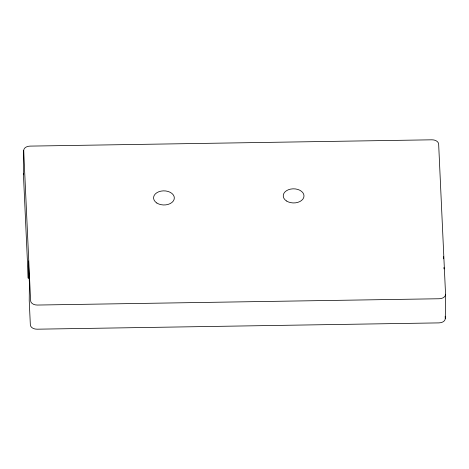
<?xml version="1.0" encoding="UTF-8"?>
<svg xmlns="http://www.w3.org/2000/svg" width="469" height="469" viewBox="0 0 469 469"><rect width="100%" height="100%" fill="white"/><g stroke="black" fill="none" stroke-linecap="round" stroke-linejoin="round"><path stroke-width="0.7" d="M28.193 278.076L23.45 174.767L23.702 150.631A6.49 4.414 0.6 0 1 29.981 146.111L431.967 139.809A6.49 4.414 0.6 0 1 438.656 144.124L445.55 294.233L445.298 318.369A6.49 4.414 0.6 0 1 439.019 322.889L37.033 329.191A6.49 4.414 0.6 0 1 30.344 324.876L29.225 300.506L29.406 283.399L28.375 260.969L28.193 278.076L29.658 278.053M443.428 256.637L443.527 258.806M443.926 267.488L443.991 268.936M445.198 316.223L445.298 318.369M23.702 150.631L30.596 300.735A6.49 4.414 0.6 0 0 37.286 305.049L439.271 298.747A6.49 4.414 0.6 0 0 445.55 294.233M23.45 174.767A6.49 4.414 0.6 0 1 23.62 173.624M286.512 200.99A10.377 7.064 0.6 0 0 303.724 197.555A10.377 7.064 0.6 0 0 290.622 189.101A10.377 7.064 0.6 0 0 286.512 200.99M156.839 203.024A10.377 7.064 0.6 0 0 174.052 199.583A10.377 7.064 0.6 0 0 160.949 191.135A10.377 7.064 0.6 0 0 156.839 203.024"/></g></svg>
